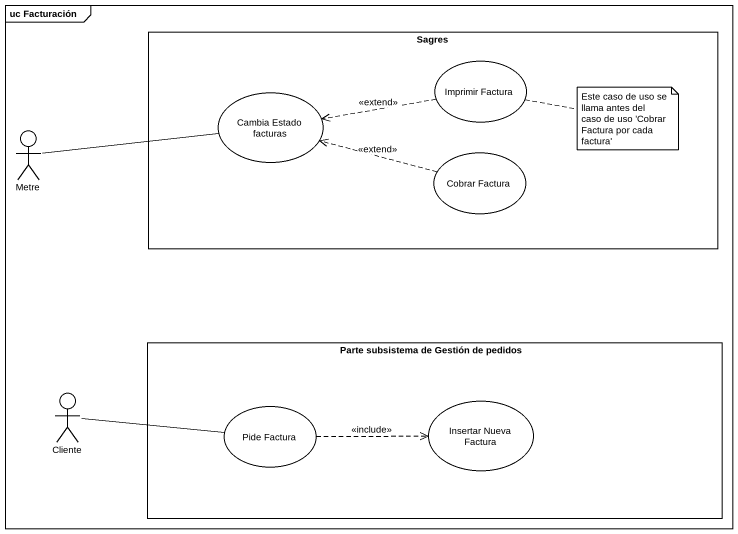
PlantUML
@startuml
mainframe uc Facturación
rectangle Sagres {
  usecase "Imprimir Factura" as Imprimir_Factura
  usecase "Cambia Estado facturas" as Cambia_Estado_facturas
  usecase "Cobrar Factura" as Cobrar_Factura
}
actor Metre
rectangle "Parte subsistema de Gestión de pedidos" as Parte_subsistema_de_Gestión {
  usecase "Insertar Nueva Factura" as Insertar_Nueva_Factura
  usecase "Pide Factura" as Pide_Factura
}
actor Cliente
Imprimir_Factura .left.> Cambia_Estado_facturas : <<extend>>
Metre -right- Cambia_Estado_facturas
Cobrar_Factura .left.> Cambia_Estado_facturas : <<extend>>
Cliente -right- Pide_Factura
Pide_Factura .right.> Insertar_Nueva_Factura : <<include>>
note right of Imprimir_Factura : Este caso de uso se llama antes del caso de uso 'Cobrar Factura por cada factura'
@enduml
